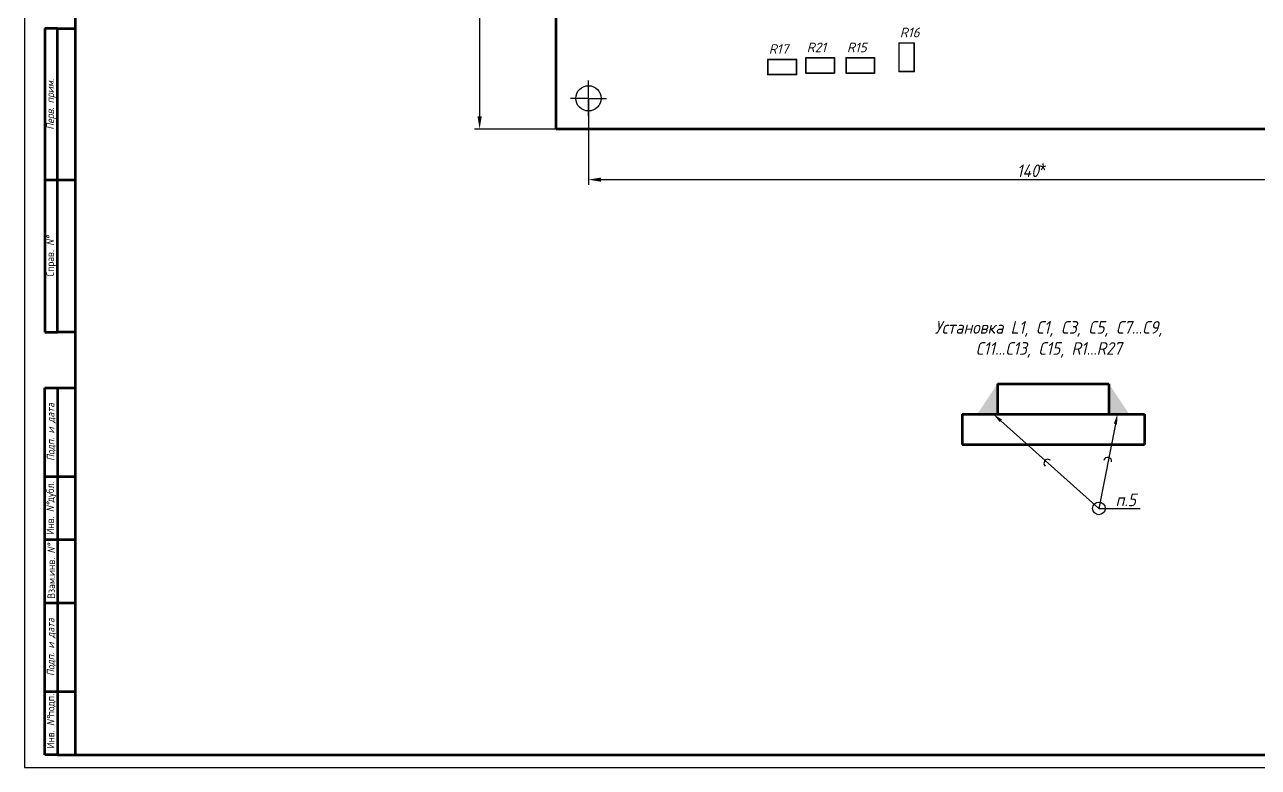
# Model space of a CAD drawing. Header units: millimetres. Extents: x 784 to 1625, y -303 to 291.
# Drawn here: x 783.9 to 1271, y -303.5 to -10 of the extents above; entities that cross this region are included whole.
import ezdxf
from ezdxf import colors
from ezdxf.entities.mleader import LeaderData, LeaderLine
from ezdxf.math import Vec2, Vec3

# ---------------------------------------------------------------- set-up
doc = ezdxf.new("R2010")
doc.units = ezdxf.units.MM
doc.header["$LTSCALE"] = 0.5
doc.layers.get('0').update_dxf_attribs({"lineweight": 60})
doc.layers.get('Defpoints').update_dxf_attribs({"color": 5})
doc.layers.add('4-текст', color=7, linetype='Continuous', true_color=0x00ad00)
for name, color, linetype in [('Mechanical15', 56, 'Continuous'), ('TopOverlay', 2, 'Continuous'), ('размеры', 90, 'Continuous'), ('Тонкие', 7, 'Continuous')]:
    doc.layers.add(name, color=color, linetype=linetype)
doc.styles.get("Standard").update_dxf_attribs({"font": 'isocpeui.ttf', "width": 0.9})
doc.dimstyles.new('Standart', dxfattribs={"dimtxt": 5, "dimasz": 5, "dimexe": 2, "dimexo": 0, "dimgap": 1, "dimtad": 1, "dimtoh": 1, "dimdec": 0, "dimtxsty": 'Standard', "dimcen": 2.5, "dimadec": 0, "dimazin": 0, "dimtfac": 1, "dimtdec": 0, "dimtmove": 0, "dimatfit": 3, "dimldrblk": 'DOTSMALL', "dimfxl": 1, "dimarcsym": 0})

# ---------------------------------------------------------------- blocks, each defined once
blk = doc.blocks.new('*D21')
at = {"layer": 'Defpoints', "color": 0, "lineweight": 35, "transparency": 16777216}
for p in [(993.74, 192.41), (963.5, -51.22), (993.74, -51.22)]:
    blk.add_point(p, dxfattribs=at)
at = {"layer": 'размеры', "color": 0, "lineweight": -2, "transparency": 16777216}
for p, q in [((993.74, 192.41), (961.5, 192.41)), ((963.5, 187.41), (963.5, -46.22)), ((993.74, -51.22), (961.5, -51.22))]:
    blk.add_line(p, q, dxfattribs=at)
at = {"layer": 'размеры', "color": 0, "lineweight": 35, "transparency": 16777216}
for points in [[(962.67, 187.41), (964.34, 187.41), (963.5, 192.41)], [(962.67, -46.22), (964.34, -46.22), (963.5, -51.22)]]:
    blk.add_solid(points, dxfattribs=at)
at = {"layer": 'размеры', "color": 0, "lineweight": 30, "transparency": 16777216, "insert": (959.8, 69.72), "char_height": 5, "attachment_point": 5, "rotation": 90}
blk.add_mtext('100{\\fArial|b0|i1|c204|p34;\\H1.08333x;*}', dxfattribs=at)
blk = doc.blocks.new('_DotSmall')
at = {"color": 0, "linetype": 'ByBlock', "const_width": 0.5}
blk.add_lwpolyline([(-0.0625, 0, 1), (0.0625, 0, 1)], format="xyb", close=True, dxfattribs=at)
blk = doc.blocks.new('*D31')
at = {"layer": 'Defpoints', "color": 0, "lineweight": 35, "transparency": 16777216}
for p in [(1006.49, -39.09), (1356.17, -39.09), (1356.17, -71.22)]:
    blk.add_point(p, dxfattribs=at)
at = {"layer": 'размеры', "color": 0, "lineweight": -2, "transparency": 16777216}
for p, q in [((1006.49, -39.09), (1006.49, -73.22)), ((1356.17, -39.09), (1356.17, -73.22)), ((1011.49, -71.22), (1351.17, -71.22))]:
    blk.add_line(p, q, dxfattribs=at)
at = {"layer": 'размеры', "color": 0, "lineweight": 35, "transparency": 16777216}
for points in [[(1011.49, -70.39), (1011.49, -72.05), (1006.49, -71.22)], [(1351.17, -70.39), (1351.17, -72.05), (1356.17, -71.22)]]:
    blk.add_solid(points, dxfattribs=at)
at = {"layer": 'размеры', "color": 0, "lineweight": 35, "transparency": 16777216, "insert": (1181.33, -67.51), "char_height": 5, "attachment_point": 5}
blk.add_mtext('140{\\fArial|b0|i1|c204|p34;\\H1.08333x;*}', dxfattribs=at)

msp = doc.modelspace()

# ---------------------------------------------------------------- linework, layer by layer
for p, q in [((803.86, 285.52), (803.86, -298.48)), ((791.86, -11.48), (791.86, -131.48)), ((796.86, -11.48), (791.86, -11.48)), ((796.86, -11.48), (803.86, -11.48)), ((796.86, -131.48), (796.86, -11.48)), ((803.86, -71.48), (791.86, -71.48)), ((791.86, -131.48), (796.86, -131.48)), ((803.86, -131.48), (796.86, -131.48)), ((791.86, -298.48), (791.86, -153.48)), ((791.86, -153.48), (796.86, -153.48)), ((796.86, -153.48), (796.86, -298.48)), ((796.86, -153.48), (803.86, -153.48)), ((1168.02, -151.87), (1212.02, -151.87)), ((1168.02, -151.87), (1168.02, -163.87)), ((1212.02, -151.87), (1212.02, -163.87)), ((1154.02, -163.87), (1226.02, -163.87)), ((1154.02, -175.87), (1226.02, -175.87)), ((791.86, -188.48), (803.86, -188.48)), ((791.86, -213.48), (803.86, -213.48)), ((791.86, -238.48), (803.86, -238.48)), ((791.86, -273.48), (803.86, -273.48)), ((796.86, -298.48), (791.86, -298.48)), ((796.86, -298.48), (1619.86, -298.48))]:
    msp.add_line(p, q)
at = {"lineweight": -3}
for p, q in [((1006.49, -46.18), (1006.49, -32.01)), ((1006.49, -39.09), (999.4, -39.09)), ((1006.49, -39.09), (1013.57, -39.09))]:
    msp.add_line(p, q, dxfattribs=at)
at = {"lineweight": 25}
for p, q in [((1168.02, -163.87), (1168.02, -151.87)), ((1212.02, -151.87), (1212.02, -163.87))]:
    msp.add_line(p, q, dxfattribs=at)
at = {"lineweight": 60}
for p, q in [((1154.02, -163.87), (1154.02, -175.87)), ((1226.02, -163.87), (1226.02, -175.87))]:
    msp.add_line(p, q, dxfattribs=at)
at = {"lineweight": -3}
for centre, radius in [((1006.49, -39.09), 5), ((1208.03, -201.16), 2.5)]:
    msp.add_circle(centre, radius, dxfattribs=at)
for centre, start, end in [((1187.89, -183.28), 48.2955, 228.2955), ((1211.55, -182.48), 347.7264, 167.7264)]:
    msp.add_arc(centre, 1.53, start, end, dxfattribs=at)
for points in [[(1168.02, -163.87), (1168.02, -151.87), (1160.02, -163.87)], [(1212.02, -163.87), (1212.02, -151.87), (1220.02, -163.87)]]:
    msp.add_solid(points)
at = {"layer": 'Defpoints'}
for p, q in [((783.86, 290.52), (783.86, -303.48)), ((783.86, -303.48), (1624.86, -303.48))]:
    msp.add_line(p, q, dxfattribs=at)
at = {"layer": 'Mechanical15', "lineweight": 9, "const_width": 3}
msp.add_lwpolyline([(993.74, -45.47), (993.74, -45.47)], dxfattribs=at)
at = {"layer": 'TopOverlay', "const_width": 0.635}
for points in [[(1129.11, -17.22), (1135.11, -17.22)], [(1129.11, -28.47), (1129.11, -17.22)], [(1135.11, -28.47), (1135.11, -17.22)], [(1077.36, -29.72), (1077.36, -23.72)], [(1077.36, -23.72), (1088.61, -23.72)], [(1088.61, -29.72), (1088.61, -23.72)], [(1092.36, -29.09), (1092.36, -23.09)], [(1092.36, -23.09), (1103.61, -23.09)], [(1103.61, -29.09), (1103.61, -23.09)], [(1108.24, -29.09), (1108.24, -23.09)], [(1108.24, -23.09), (1119.49, -23.09)], [(1119.49, -29.09), (1119.49, -23.09)], [(1092.36, -29.09), (1103.61, -29.09)], [(1108.24, -29.09), (1119.49, -29.09)], [(1129.11, -28.47), (1135.11, -28.47)], [(1077.36, -29.72), (1088.61, -29.72)]]:
    msp.add_lwpolyline(points, dxfattribs=at)
at = {"layer": 'TopOverlay', "const_width": 0.318}
for points in [[(1128.95, -17.22, 1), (1129.27, -17.22, 1)], [(1128.95, -17.22, 1), (1129.27, -17.22, 1)], [(1134.95, -17.22, 1), (1135.27, -17.22, 1)], [(1134.95, -17.22, 1), (1135.27, -17.22, 1)], [(1077.2, -23.72, 1), (1077.52, -23.72, 1)], [(1077.2, -23.72, 1), (1077.52, -23.72, 1)], [(1088.45, -23.72, 1), (1088.77, -23.72, 1)], [(1088.45, -23.72, 1), (1088.77, -23.72, 1)], [(1092.2, -23.09, 1), (1092.52, -23.09, 1)], [(1092.2, -23.09, 1), (1092.52, -23.09, 1)], [(1103.45, -23.09, 1), (1103.77, -23.09, 1)], [(1103.45, -23.09, 1), (1103.77, -23.09, 1)], [(1108.08, -23.09, 1), (1108.4, -23.09, 1)], [(1108.08, -23.09, 1), (1108.4, -23.09, 1)], [(1119.33, -23.09, 1), (1119.65, -23.09, 1)], [(1119.33, -23.09, 1), (1119.65, -23.09, 1)], [(1092.2, -29.09, 1), (1092.52, -29.09, 1)], [(1092.2, -29.09, 1), (1092.52, -29.09, 1)], [(1103.45, -29.09, 1), (1103.77, -29.09, 1)], [(1103.45, -29.09, 1), (1103.77, -29.09, 1)], [(1108.08, -29.09, 1), (1108.4, -29.09, 1)], [(1108.08, -29.09, 1), (1108.4, -29.09, 1)], [(1119.33, -29.09, 1), (1119.65, -29.09, 1)], [(1119.33, -29.09, 1), (1119.65, -29.09, 1)], [(1128.95, -28.47, 1), (1129.27, -28.47, 1)], [(1128.95, -28.47, 1), (1129.27, -28.47, 1)], [(1134.95, -28.47, 1), (1135.27, -28.47, 1)], [(1134.95, -28.47, 1), (1135.27, -28.47, 1)], [(1077.2, -29.72, 1), (1077.52, -29.72, 1)], [(1077.2, -29.72, 1), (1077.52, -29.72, 1)], [(1088.45, -29.72, 1), (1088.77, -29.72, 1)], [(1088.45, -29.72, 1), (1088.77, -29.72, 1)]]:
    msp.add_lwpolyline(points, format="xyb", close=True, dxfattribs=at)
at = {"layer": 'Тонкие', "lineweight": 70}
for p, q in [((993.74, -51.22), (993.74, 192.41)), ((1368.93, -51.22), (993.74, -51.22))]:
    msp.add_line(p, q, dxfattribs=at)

# ---------------------------------------------------------------- texts
at = {"char_height": 3, "attachment_point": 5, "rotation": 90}
for s, insert, width in [('Перв. прим.', (794.36, -41.48), 60), ('{\\fISOCPEUR|b0|i0|c204|p34;Справ}. N°', (794.36, -101.48), 60), ('Подп. и дата', (794.36, -170.98), 35), ('{\\fISOCPEUR|b0|i0|c204|p34;Инв}. N°{\\fISOCPEUR|b0|i0|c204|p34;дубл}.', (794.36, -200.98), 25), ('{\\fISOCPEUR|b0|i0|c204|p34;Взам}.{\\fISOCPEUR|b0|i0|c204|p34;инв}. N°', (794.36, -225.98), 27.3602), ('Подп. и дата', (794.36, -255.98), 35), ('{\\fISOCPEUR|b0|i0|c204|p34;Инв}. N°{\\fISOCPEUR|b0|i0|c204|p34;подп}.', (794.36, -285.23), 26.6565)]:
    msp.add_mtext(s, dxfattribs=dict(at, insert=insert, width=width))
at = {"lineweight": -3, "insert": (1214.63, -195.27), "char_height": 5, "attachment_point": 1}
msp.add_mtext_dynamic_manual_height_columns('п.5', width=25.3619, gutter_width=50, heights=[0], dxfattribs=at)
at = {"layer": '4-текст', "insert": (1108.89, -127.11), "char_height": 5, "attachment_point": 1}
msp.add_mtext_dynamic_manual_height_columns('\\pxqc;Установка L1, C1, C3, C5, C7...C9,\\PC11...C13, C15, R1...R27', width=158.6302, gutter_width=25, heights=[0], dxfattribs=at)
at = {"layer": 'TopOverlay'}
for s, p in [('R16', (1129.45, -14.97)), ('R17', (1077.7, -21.51)), ('R21', (1092.68, -20.87)), ('R15', (1108.56, -20.87))]:
    msp.add_text(s, height=3.81, dxfattribs=at).set_placement(p)

# ---------------------------------------------------------------- dimensions: what is measured, and where the dimension line sits
at = {"layer": 'размеры', "lineweight": 30}
dim = msp.add_linear_dim(base=(963.5, -51.22), p1=(993.74, 192.41), p2=(993.74, -51.22), angle=90, text='100{\\fArial|b0|i1|c204|p34;\\H1.08333x;*}', dimstyle='Standart', dxfattribs=at)
dim.commit()
dim.dimension.update_dxf_attribs({"geometry": '*D21', "text_midpoint": (963.5, 69.72), "dimtype": 160})
at = {"layer": 'размеры', "lineweight": 35}
dim = msp.add_linear_dim(base=(1356.17, -71.22), p1=(1006.49, -39.09), p2=(1356.17, -39.09), text='140{\\fArial|b0|i1|c204|p34;\\H1.08333x;*}', dimstyle='Standart', dxfattribs=at)
dim.commit()
dim.dimension.update_dxf_attribs({"geometry": '*D31', "text_midpoint": (1181.33, -71.22), "dimtype": 160})

# ---------------------------------------------------------------- leaders
at = {"lineweight": -3}
ml = msp.add_multileader_mtext('Standard', dxfattribs=at)
ml.set_content('', color=256)
ml.set_leader_properties()
ml.build(insert=Vec2(0, 0))
ml.multileader.update_dxf_attribs({"text_right_attachment_type": 6, "dogleg_length": 0.36})
ctx = ml.context
ctx.base_point, ctx.plane_origin = Vec3(1224.29, -201.16), Vec3(1195.4, -181.05)
ctx.right_attachment = 6
notes = []
notes.append((ctx, [(0, (1, 1, 0), (1208.03, -201.16), (1, 0), 16.27, [(0, [(1166.36, -163.87)], 0, [])])]))
ctx.mtext.insert, ctx.mtext.flow_direction = Vec3(1226.29, -199.16), 5
ml = msp.add_multileader_mtext('Standard', dxfattribs=at)
ml.set_content(' ', color=256)
ml.set_leader_properties()
ml.build(insert=Vec2(0, 0))
ml.multileader.update_dxf_attribs({"text_right_attachment_type": 6, "dogleg_length": 0.36})
ctx = ml.context
ctx.base_point, ctx.plane_origin = Vec3(1224.29, -201.16), Vec3(1203.33, -180.84)
ctx.right_attachment = 6
notes.append((ctx, [(0, (1, 1, 0), (1208.03, -201.16), (1, 0), 16.27, [(0, [(1215.36, -163.87)], 0, [])])]))
ctx.mtext.insert, ctx.mtext.flow_direction = Vec3(1226.29, -199.16), 5
for ctx, leaders in notes:
    for number, flags, end, landing, length, lines in leaders:
        leader = LeaderData()
        leader.index, (leader.has_last_leader_line, leader.has_dogleg_vector, leader.attachment_direction) = number, flags
        leader.last_leader_point, leader.dogleg_vector, leader.dogleg_length = Vec3(end), Vec3(landing), length
        for number, points, colour, breaks in lines:
            line = LeaderLine()
            line.index, line.vertices, line.color, line.breaks = number, Vec3.list(points), colors.encode_raw_color(colour), breaks
            leader.lines.append(line)
        ctx.leaders.append(leader)

doc.saveas('drawing.dxf')
